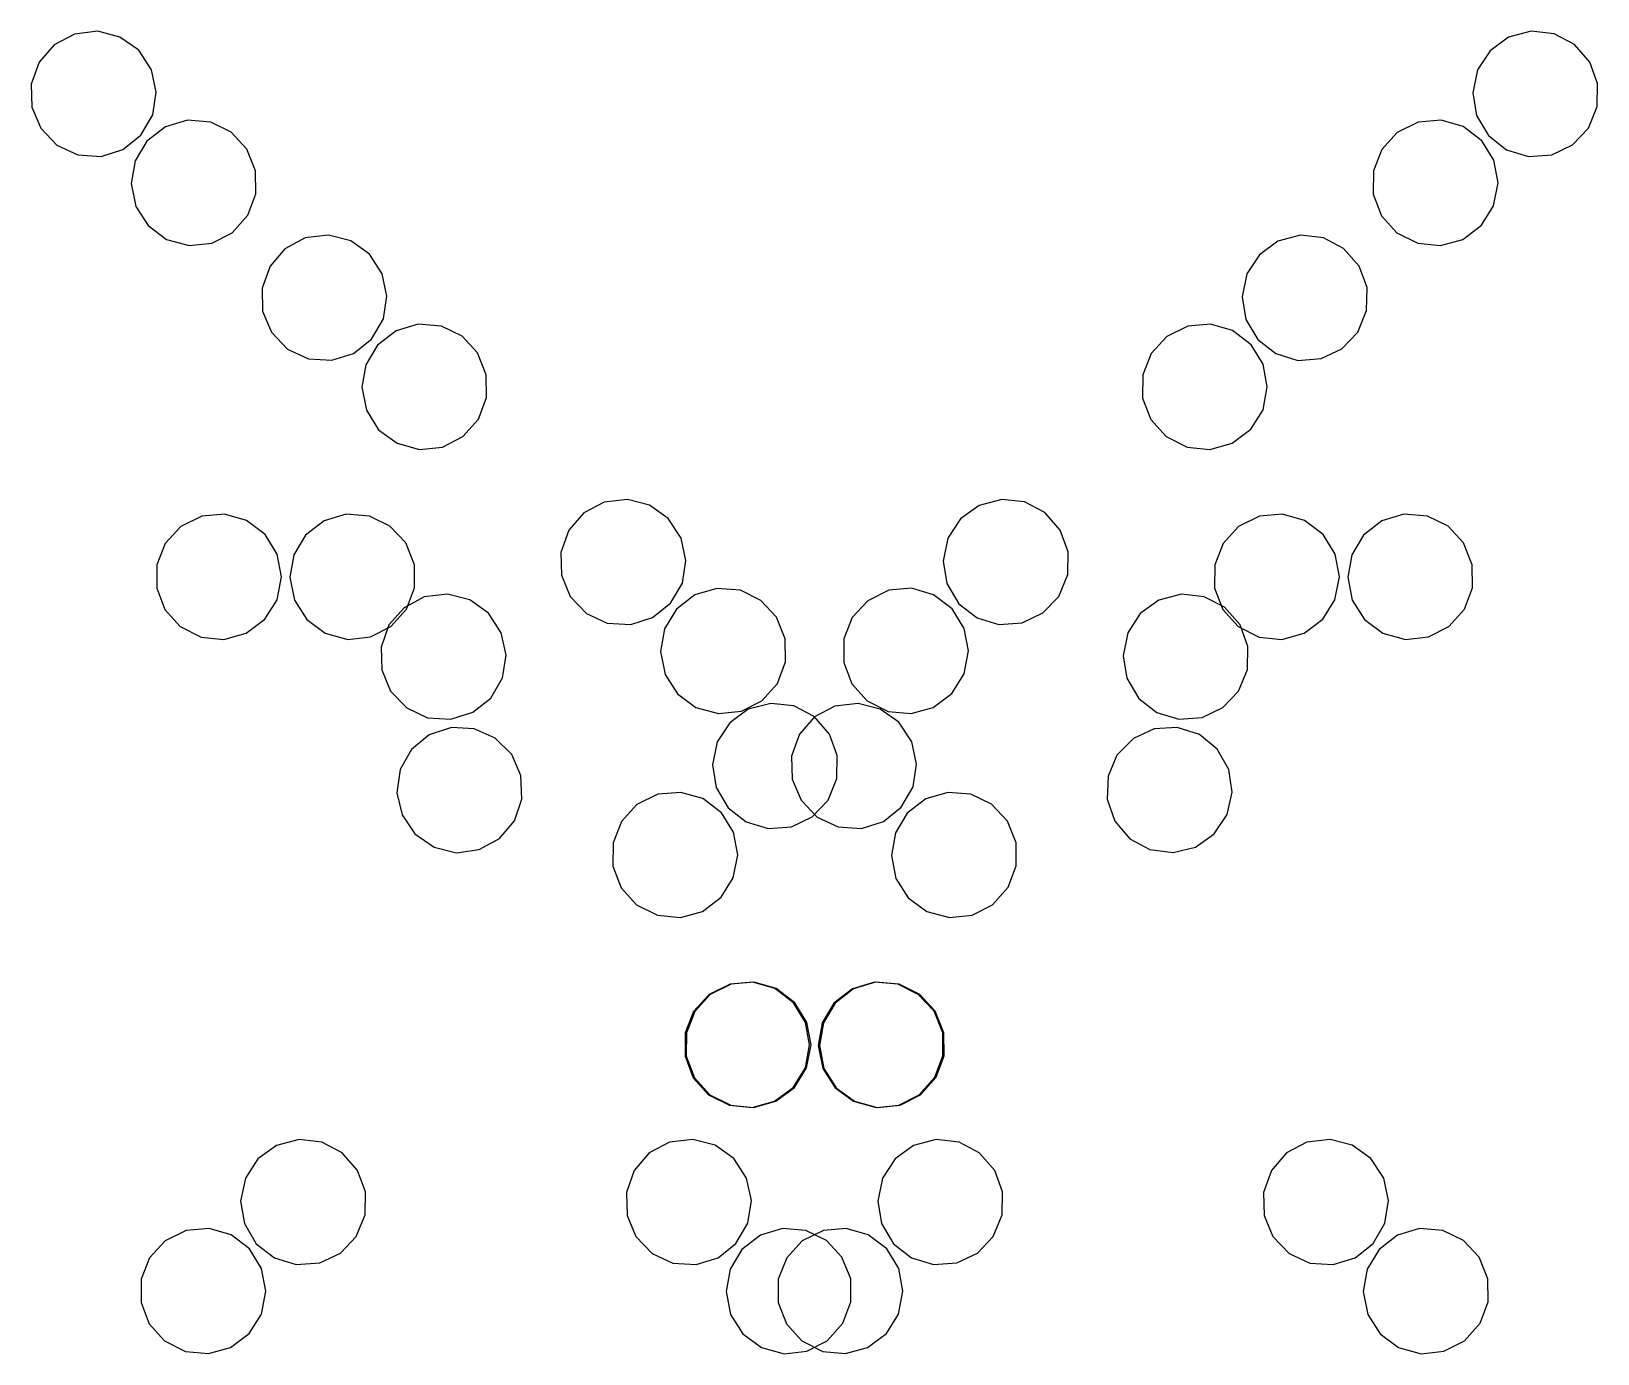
# Model space of a CAD drawing. Header units: metres. Extents: x -382 to 382, y -161 to 360.
# Drawn here: x -62.3 to 62.3, y -66.6 to 38.6 of the extents above; entities that cross this region are included whole.
import ezdxf

# ---------------------------------------------------------------- set-up
doc = ezdxf.new("R2010")
doc.units = ezdxf.units.M

msp = doc.modelspace()

# ---------------------------------------------------------------- linework, layer by layer
for p, q in [((-60.45, 37.5, -623.54), (-61.65, 36.13, -623.54)), ((-58.85, 38.36, -623.54), (-60.45, 37.5, -623.54)), ((-56.99, 38.58, -623.54), (-58.85, 38.36, -623.54)), ((-55.23, 38.12, -623.54), (-56.99, 38.58, -623.54)), ((-53.74, 37.07, -623.54), (-55.23, 38.12, -623.54)), ((55.19, 38.11, -623.54), (53.71, 37.03, -623.54)), ((56.99, 38.58, -623.54), (55.19, 38.11, -623.54)), ((58.8, 38.37, -623.54), (56.99, 38.58, -623.54)), ((60.42, 37.53, -623.54), (58.8, 38.37, -623.54)), ((61.65, 36.13, -623.54), (60.42, 37.53, -623.54)), ((-61.65, 36.13, -623.54), (-62.28, 34.37, -623.54)), ((-52.72, 35.51, -623.54), (-53.74, 37.07, -623.54)), ((53.71, 37.03, -623.54), (52.72, 35.51, -623.54)), ((62.27, 34.42, -623.54), (61.65, 36.13, -623.54)), ((-52.34, 33.73, -623.54), (-52.72, 35.51, -623.54)), ((52.72, 35.51, -623.54), (52.34, 33.68, -623.54)), ((-62.28, 34.37, -623.54), (-62.23, 32.55, -623.54)), ((-52.63, 31.93, -623.54), (-52.34, 33.73, -623.54)), ((52.34, 33.68, -623.54), (52.64, 31.88, -623.54)), ((62.24, 32.59, -623.54), (62.27, 34.42, -623.54)), ((-62.23, 32.55, -623.54), (-61.53, 30.87, -623.54)), ((61.53, 30.87, -623.54), (62.24, 32.59, -623.54)), ((-53.56, 30.31, -623.54), (-52.63, 31.93, -623.54)), ((-49.87, 31.5, -623.54), (-51.62, 30.98, -623.54)), ((-48.01, 31.34, -623.54), (-49.87, 31.5, -623.54)), ((-46.38, 30.55, -623.54), (-48.01, 31.34, -623.54)), ((48.01, 31.34, -623.54), (46.34, 30.52, -623.54)), ((49.83, 31.5, -623.54), (48.01, 31.34, -623.54)), ((51.58, 31, -623.54), (49.83, 31.5, -623.54)), ((52.64, 31.88, -623.54), (53.59, 30.28, -623.54)), ((-61.53, 30.87, -623.54), (-60.24, 29.52, -623.54)), ((-54.99, 29.18, -623.54), (-53.56, 30.31, -623.54)), ((-51.62, 30.98, -623.54), (-53.09, 29.84, -623.54)), ((-45.13, 29.21, -623.54), (-46.38, 30.55, -623.54)), ((46.34, 30.52, -623.54), (45.11, 29.18, -623.54)), ((53.06, 29.87, -623.54), (51.58, 31, -623.54)), ((53.59, 30.28, -623.54), (55.03, 29.16, -623.54)), ((60.28, 29.55, -623.54), (61.53, 30.87, -623.54)), ((-60.24, 29.52, -623.54), (-58.59, 28.75, -623.54)), ((-58.59, 28.75, -623.54), (-56.73, 28.63, -623.54)), ((-56.73, 28.63, -623.54), (-54.99, 29.18, -623.54)), ((-53.09, 29.84, -623.54), (-54.03, 28.28, -623.54)), ((-44.44, 27.48, -623.54), (-45.13, 29.21, -623.54)), ((45.11, 29.18, -623.54), (44.44, 27.48, -623.54)), ((54.02, 28.32, -623.54), (53.06, 29.87, -623.54)), ((55.03, 29.16, -623.54), (56.77, 28.62, -623.54)), ((56.77, 28.62, -623.54), (58.63, 28.76, -623.54)), ((58.63, 28.76, -623.54), (60.28, 29.55, -623.54)), ((-54.03, 28.28, -623.54), (-54.35, 26.48, -623.54)), ((-44.42, 25.66, -623.54), (-44.44, 27.48, -623.54)), ((44.44, 27.48, -623.54), (44.43, 25.62, -623.54)), ((54.35, 26.53, -623.54), (54.02, 28.32, -623.54)), ((-54.35, 26.48, -623.54), (-53.98, 24.65, -623.54)), ((54, 24.69, -623.54), (54.35, 26.53, -623.54)), ((-45.06, 23.95, -623.54), (-44.42, 25.66, -623.54)), ((44.43, 25.62, -623.54), (45.09, 23.91, -623.54)), ((-53.98, 24.65, -623.54), (-53, 23.12, -623.54)), ((-46.3, 22.56, -623.54), (-45.06, 23.95, -623.54)), ((45.09, 23.91, -623.54), (46.3, 22.56, -623.54)), ((53.04, 23.15, -623.54), (54, 24.69, -623.54)), ((-53, 23.12, -623.54), (-51.54, 22.03, -623.54)), ((-47.93, 21.73, -623.54), (-46.3, 22.56, -623.54)), ((46.3, 22.56, -623.54), (47.97, 21.72, -623.54)), ((51.54, 22.03, -623.54), (53.04, 23.15, -623.54)), ((-51.54, 22.03, -623.54), (-49.74, 21.54, -623.54)), ((-49.74, 21.54, -623.54), (-47.93, 21.73, -623.54)), ((-42.11, 21.28, -623.54), (-43.3, 19.91, -623.54)), ((-40.5, 22.14, -623.54), (-42.11, 21.28, -623.54)), ((-38.65, 22.36, -623.54), (-40.5, 22.14, -623.54)), ((-36.88, 21.9, -623.54), (-38.65, 22.36, -623.54)), ((-35.4, 20.85, -623.54), (-36.88, 21.9, -623.54)), ((36.84, 21.88, -623.54), (35.37, 20.81, -623.54)), ((38.65, 22.36, -623.54), (36.84, 21.88, -623.54)), ((40.46, 22.15, -623.54), (38.65, 22.36, -623.54)), ((42.07, 21.31, -623.54), (40.46, 22.15, -623.54)), ((43.3, 19.91, -623.54), (42.07, 21.31, -623.54)), ((47.97, 21.72, -623.54), (49.78, 21.55, -623.54)), ((49.78, 21.55, -623.54), (51.54, 22.03, -623.54)), ((-34.38, 19.29, -623.54), (-35.4, 20.85, -623.54)), ((35.37, 20.81, -623.54), (34.38, 19.29, -623.54)), ((-43.3, 19.91, -623.54), (-43.93, 18.15, -623.54)), ((-34, 17.5, -623.54), (-34.38, 19.29, -623.54)), ((34.38, 19.29, -623.54), (34, 17.46, -623.54)), ((43.93, 18.2, -623.54), (43.3, 19.91, -623.54)), ((-43.93, 18.15, -623.54), (-43.89, 16.33, -623.54)), ((-34.28, 15.7, -623.54), (-34, 17.5, -623.54)), ((34, 17.46, -623.54), (34.3, 15.66, -623.54)), ((43.89, 16.37, -623.54), (43.93, 18.2, -623.54)), ((-43.89, 16.33, -623.54), (-43.19, 14.65, -623.54)), ((43.19, 14.65, -623.54), (43.89, 16.37, -623.54)), ((-35.22, 14.09, -623.54), (-34.28, 15.7, -623.54)), ((-31.53, 15.28, -623.54), (-33.28, 14.76, -623.54)), ((-29.67, 15.12, -623.54), (-31.53, 15.28, -623.54)), ((-28.03, 14.33, -623.54), (-29.67, 15.12, -623.54)), ((29.67, 15.12, -623.54), (28, 14.3, -623.54)), ((31.48, 15.28, -623.54), (29.67, 15.12, -623.54)), ((33.24, 14.78, -623.54), (31.48, 15.28, -623.54)), ((34.3, 15.66, -623.54), (35.25, 14.06, -623.54)), ((-43.19, 14.65, -623.54), (-41.9, 13.3, -623.54)), ((-36.65, 12.96, -623.54), (-35.22, 14.09, -623.54)), ((-33.28, 14.76, -623.54), (-34.75, 13.62, -623.54)), ((-26.79, 12.99, -623.54), (-28.03, 14.33, -623.54)), ((28, 14.3, -623.54), (26.76, 12.95, -623.54)), ((34.72, 13.65, -623.54), (33.24, 14.78, -623.54)), ((35.25, 14.06, -623.54), (36.69, 12.94, -623.54)), ((41.93, 13.33, -623.54), (43.19, 14.65, -623.54)), ((-41.9, 13.3, -623.54), (-40.24, 12.53, -623.54)), ((-40.24, 12.53, -623.54), (-38.38, 12.41, -623.54)), ((-38.38, 12.41, -623.54), (-36.65, 12.96, -623.54)), ((-34.75, 13.62, -623.54), (-35.69, 12.06, -623.54)), ((-26.1, 11.26, -623.54), (-26.79, 12.99, -623.54)), ((26.76, 12.95, -623.54), (26.1, 11.26, -623.54)), ((35.67, 12.1, -623.54), (34.72, 13.65, -623.54)), ((36.69, 12.94, -623.54), (38.43, 12.4, -623.54)), ((38.43, 12.4, -623.54), (40.29, 12.54, -623.54)), ((40.29, 12.54, -623.54), (41.93, 13.33, -623.54)), ((-35.69, 12.06, -623.54), (-36, 10.26, -623.54)), ((-26.08, 9.44, -623.54), (-26.1, 11.26, -623.54)), ((26.1, 11.26, -623.54), (26.09, 9.39, -623.54)), ((36, 10.31, -623.54), (35.67, 12.1, -623.54)), ((-36, 10.26, -623.54), (-35.64, 8.43, -623.54)), ((35.66, 8.47, -623.54), (36, 10.31, -623.54)), ((-26.72, 7.73, -623.54), (-26.08, 9.44, -623.54)), ((26.09, 9.39, -623.54), (26.74, 7.69, -623.54)), ((-35.64, 8.43, -623.54), (-34.66, 6.89, -623.54)), ((-27.96, 6.34, -623.54), (-26.72, 7.73, -623.54)), ((26.74, 7.69, -623.54), (27.96, 6.34, -623.54)), ((34.69, 6.93, -623.54), (35.66, 8.47, -623.54)), ((-34.66, 6.89, -623.54), (-33.19, 5.81, -623.54)), ((-29.58, 5.51, -623.54), (-27.96, 6.34, -623.54)), ((27.96, 6.34, -623.54), (29.63, 5.5, -623.54)), ((33.2, 5.81, -623.54), (34.69, 6.93, -623.54)), ((-33.19, 5.81, -623.54), (-31.4, 5.32, -623.54)), ((-31.4, 5.32, -623.54), (-29.58, 5.51, -623.54)), ((29.63, 5.5, -623.54), (31.44, 5.32, -623.54)), ((31.44, 5.32, -623.54), (33.2, 5.81, -623.54)), ((-14.88, 1.34, -623.54), (-16.73, 1.12, -623.54)), ((-13.12, 0.89, -623.54), (-14.88, 1.34, -623.54)), ((14.88, 1.34, -623.54), (13.08, 0.87, -623.54)), ((16.69, 1.14, -623.54), (14.88, 1.34, -623.54)), ((-48.73, 0.01, -623.54), (-50.4, -0.82, -623.54)), ((-46.92, 0.17, -623.54), (-48.73, 0.01, -623.54)), ((-45.16, -0.33, -623.54), (-46.92, 0.17, -623.54)), ((-37.25, 0.16, -623.54), (-39, -0.35, -623.54)), ((-35.39, 0.01, -623.54), (-37.25, 0.16, -623.54)), ((-33.76, -0.79, -623.54), (-35.39, 0.01, -623.54)), ((-18.34, 0.27, -623.54), (-19.54, -1.11, -623.54)), ((-16.73, 1.12, -623.54), (-18.34, 0.27, -623.54)), ((-11.63, -0.17, -623.54), (-13.12, 0.89, -623.54)), ((13.08, 0.87, -623.54), (11.6, -0.2, -623.54)), ((18.31, 0.29, -623.54), (16.69, 1.14, -623.54)), ((19.54, -1.11, -623.54), (18.31, 0.29, -623.54)), ((35.39, 0.01, -623.54), (33.72, -0.82, -623.54)), ((37.21, 0.17, -623.54), (35.39, 0.01, -623.54)), ((38.96, -0.33, -623.54), (37.21, 0.17, -623.54)), ((46.87, 0.16, -623.54), (45.12, -0.35, -623.54)), ((48.73, 0.01, -623.54), (46.87, 0.16, -623.54)), ((50.37, -0.79, -623.54), (48.73, 0.01, -623.54)), ((-50.4, -0.82, -623.54), (-51.64, -2.16, -623.54)), ((-43.68, -1.46, -623.54), (-45.16, -0.33, -623.54)), ((-39, -0.35, -623.54), (-40.47, -1.5, -623.54)), ((-32.51, -2.12, -623.54), (-33.76, -0.79, -623.54)), ((-19.54, -1.11, -623.54), (-20.17, -2.87, -623.54)), ((-10.61, -1.73, -623.54), (-11.63, -0.17, -623.54)), ((11.6, -0.2, -623.54), (10.61, -1.73, -623.54)), ((20.16, -2.82, -623.54), (19.54, -1.11, -623.54)), ((33.72, -0.82, -623.54), (32.49, -2.16, -623.54)), ((40.44, -1.46, -623.54), (38.96, -0.33, -623.54)), ((45.12, -0.35, -623.54), (43.65, -1.5, -623.54)), ((51.61, -2.12, -623.54), (50.37, -0.79, -623.54)), ((-51.64, -2.16, -623.54), (-52.3, -3.85, -623.54)), ((-42.73, -3.02, -623.54), (-43.68, -1.46, -623.54)), ((-40.47, -1.5, -623.54), (-41.41, -3.06, -623.54)), ((-31.82, -3.85, -623.54), (-32.51, -2.12, -623.54)), ((-10.23, -3.51, -623.54), (-10.61, -1.73, -623.54)), ((10.61, -1.73, -623.54), (10.23, -3.56, -623.54)), ((32.49, -2.16, -623.54), (31.82, -3.85, -623.54)), ((41.4, -3.02, -623.54), (40.44, -1.46, -623.54)), ((43.65, -1.5, -623.54), (42.71, -3.06, -623.54)), ((52.3, -3.85, -623.54), (51.61, -2.12, -623.54)), ((-42.39, -4.81, -623.54), (-42.73, -3.02, -623.54)), ((-41.41, -3.06, -623.54), (-41.73, -4.85, -623.54)), ((-20.17, -2.87, -623.54), (-20.12, -4.69, -623.54)), ((-10.51, -5.31, -623.54), (-10.23, -3.51, -623.54)), ((10.23, -3.56, -623.54), (10.53, -5.35, -623.54)), ((20.13, -4.64, -623.54), (20.16, -2.82, -623.54)), ((41.73, -4.81, -623.54), (41.4, -3.02, -623.54)), ((42.71, -3.06, -623.54), (42.4, -4.85, -623.54)), ((-52.3, -3.85, -623.54), (-52.31, -5.72, -623.54)), ((-42.74, -6.64, -623.54), (-42.39, -4.81, -623.54)), ((-41.73, -4.85, -623.54), (-41.36, -6.68, -623.54)), ((-31.8, -5.68, -623.54), (-31.82, -3.85, -623.54)), ((-20.12, -4.69, -623.54), (-19.42, -6.37, -623.54)), ((19.42, -6.37, -623.54), (20.13, -4.64, -623.54)), ((31.82, -3.85, -623.54), (31.81, -5.72, -623.54)), ((41.38, -6.64, -623.54), (41.73, -4.81, -623.54)), ((42.4, -4.85, -623.54), (42.76, -6.68, -623.54)), ((52.32, -5.68, -623.54), (52.3, -3.85, -623.54)), ((-52.31, -5.72, -623.54), (-51.66, -7.42, -623.54)), ((-32.44, -7.38, -623.54), (-31.8, -5.68, -623.54)), ((-29.18, -6.19, -623.54), (-31.03, -6.41, -623.54)), ((-27.42, -6.64, -623.54), (-29.18, -6.19, -623.54)), ((-11.45, -6.92, -623.54), (-10.51, -5.31, -623.54)), ((-7.76, -5.74, -623.54), (-9.51, -6.26, -623.54)), ((-5.9, -5.89, -623.54), (-7.76, -5.74, -623.54)), ((-4.26, -6.69, -623.54), (-5.9, -5.89, -623.54)), ((5.9, -5.89, -623.54), (4.23, -6.72, -623.54)), ((7.71, -5.73, -623.54), (5.9, -5.89, -623.54)), ((9.47, -6.24, -623.54), (7.71, -5.73, -623.54)), ((10.53, -5.35, -623.54), (11.48, -6.96, -623.54)), ((29.18, -6.19, -623.54), (27.38, -6.66, -623.54)), ((30.99, -6.4, -623.54), (29.18, -6.19, -623.54)), ((31.81, -5.72, -623.54), (32.46, -7.42, -623.54)), ((51.68, -7.38, -623.54), (52.32, -5.68, -623.54)), ((-51.66, -7.42, -623.54), (-50.44, -8.78, -623.54)), ((-43.71, -8.19, -623.54), (-42.74, -6.64, -623.54)), ((-41.36, -6.68, -623.54), (-40.38, -8.22, -623.54)), ((-32.64, -7.27, -623.54), (-33.84, -8.64, -623.54)), ((-33.68, -8.77, -623.54), (-32.44, -7.38, -623.54)), ((-31.03, -6.41, -623.54), (-32.64, -7.27, -623.54)), ((-25.93, -7.7, -623.54), (-27.42, -6.64, -623.54)), ((-19.42, -6.37, -623.54), (-18.13, -7.72, -623.54)), ((-12.88, -8.06, -623.54), (-11.45, -6.92, -623.54)), ((-10.98, -7.4, -623.54), (-11.92, -8.96, -623.54)), ((-9.51, -6.26, -623.54), (-10.98, -7.4, -623.54)), ((-3.02, -8.02, -623.54), (-4.26, -6.69, -623.54)), ((4.23, -6.72, -623.54), (3, -8.06, -623.54)), ((10.95, -7.37, -623.54), (9.47, -6.24, -623.54)), ((11.9, -8.92, -623.54), (10.95, -7.37, -623.54)), ((11.48, -6.96, -623.54), (12.92, -8.08, -623.54)), ((18.16, -7.69, -623.54), (19.42, -6.37, -623.54)), ((27.38, -6.66, -623.54), (25.9, -7.73, -623.54)), ((32.61, -7.24, -623.54), (30.99, -6.4, -623.54)), ((32.46, -7.42, -623.54), (33.68, -8.78, -623.54)), ((33.84, -8.64, -623.54), (32.61, -7.24, -623.54)), ((40.41, -8.19, -623.54), (41.38, -6.64, -623.54)), ((42.76, -6.68, -623.54), (43.74, -8.22, -623.54)), ((50.44, -8.77, -623.54), (51.68, -7.38, -623.54)), ((-45.2, -9.3, -623.54), (-43.71, -8.19, -623.54)), ((-40.38, -8.22, -623.54), (-38.92, -9.3, -623.54)), ((-33.84, -8.64, -623.54), (-34.47, -10.4, -623.54)), ((-24.91, -9.26, -623.54), (-25.93, -7.7, -623.54)), ((-18.13, -7.72, -623.54), (-16.48, -8.49, -623.54)), ((-16.48, -8.49, -623.54), (-14.61, -8.61, -623.54)), ((-14.61, -8.61, -623.54), (-12.88, -8.06, -623.54)), ((-2.33, -9.76, -623.54), (-3.02, -8.02, -623.54)), ((3, -8.06, -623.54), (2.33, -9.76, -623.54)), ((12.92, -8.08, -623.54), (14.66, -8.61, -623.54)), ((14.66, -8.61, -623.54), (16.52, -8.48, -623.54)), ((16.52, -8.48, -623.54), (18.16, -7.69, -623.54)), ((25.9, -7.73, -623.54), (24.91, -9.26, -623.54)), ((34.46, -10.35, -623.54), (33.84, -8.64, -623.54)), ((38.92, -9.3, -623.54), (40.41, -8.19, -623.54)), ((43.74, -8.22, -623.54), (45.2, -9.3, -623.54)), ((-50.44, -8.78, -623.54), (-48.77, -9.62, -623.54)), ((-48.77, -9.62, -623.54), (-46.96, -9.79, -623.54)), ((-46.96, -9.79, -623.54), (-45.2, -9.3, -623.54)), ((-38.92, -9.3, -623.54), (-37.12, -9.79, -623.54)), ((-37.12, -9.79, -623.54), (-35.31, -9.6, -623.54)), ((-35.31, -9.6, -623.54), (-33.68, -8.77, -623.54)), ((-24.53, -11.04, -623.54), (-24.91, -9.26, -623.54)), ((-11.92, -8.96, -623.54), (-12.24, -10.76, -623.54)), ((-2.31, -11.58, -623.54), (-2.33, -9.76, -623.54)), ((2.33, -9.76, -623.54), (2.32, -11.62, -623.54)), ((12.24, -10.71, -623.54), (11.9, -8.92, -623.54)), ((24.91, -9.26, -623.54), (24.53, -11.09, -623.54)), ((33.68, -8.78, -623.54), (35.35, -9.62, -623.54)), ((35.35, -9.62, -623.54), (37.16, -9.79, -623.54)), ((37.16, -9.79, -623.54), (38.92, -9.3, -623.54)), ((45.2, -9.3, -623.54), (47, -9.79, -623.54)), ((47, -9.79, -623.54), (48.82, -9.6, -623.54)), ((48.82, -9.6, -623.54), (50.44, -8.77, -623.54)), ((-34.47, -10.4, -623.54), (-34.42, -12.22, -623.54)), ((-24.81, -12.84, -623.54), (-24.53, -11.04, -623.54)), ((-12.24, -10.76, -623.54), (-11.87, -12.59, -623.54)), ((11.89, -12.54, -623.54), (12.24, -10.71, -623.54)), ((24.53, -11.09, -623.54), (24.83, -12.89, -623.54)), ((34.43, -12.18, -623.54), (34.46, -10.35, -623.54)), ((-34.42, -12.22, -623.54), (-33.72, -13.9, -623.54)), ((-2.95, -13.29, -623.54), (-2.31, -11.58, -623.54)), ((2.32, -11.62, -623.54), (2.97, -13.32, -623.54)), ((33.72, -13.9, -623.54), (34.43, -12.18, -623.54)), ((-25.75, -14.46, -623.54), (-24.81, -12.84, -623.54)), ((-11.87, -12.59, -623.54), (-10.89, -14.12, -623.54)), ((-4.19, -14.68, -623.54), (-2.95, -13.29, -623.54)), ((2.97, -13.32, -623.54), (4.19, -14.68, -623.54)), ((10.92, -14.09, -623.54), (11.89, -12.54, -623.54)), ((24.83, -12.89, -623.54), (25.78, -14.49, -623.54)), ((-33.72, -13.9, -623.54), (-32.43, -15.25, -623.54)), ((-27.18, -15.59, -623.54), (-25.75, -14.46, -623.54)), ((-10.89, -14.12, -623.54), (-9.43, -15.21, -623.54)), ((-5.81, -15.51, -623.54), (-4.19, -14.68, -623.54)), ((-3.47, -14.88, -623.54), (-5.27, -15.35, -623.54)), ((-1.65, -15.09, -623.54), (-3.47, -14.88, -623.54)), ((3.46, -14.88, -623.54), (1.61, -15.1, -623.54)), ((5.23, -15.33, -623.54), (3.46, -14.88, -623.54)), ((4.19, -14.68, -623.54), (5.86, -15.52, -623.54)), ((9.43, -15.21, -623.54), (10.92, -14.09, -623.54)), ((25.78, -14.49, -623.54), (27.22, -15.61, -623.54)), ((32.46, -15.22, -623.54), (33.72, -13.9, -623.54)), ((-32.43, -15.25, -623.54), (-30.78, -16.02, -623.54)), ((-30.78, -16.02, -623.54), (-28.91, -16.14, -623.54)), ((-28.91, -16.14, -623.54), (-27.18, -15.59, -623.54)), ((-9.43, -15.21, -623.54), (-7.63, -15.7, -623.54)), ((-7.63, -15.7, -623.54), (-5.81, -15.51, -623.54)), ((-5.27, -15.35, -623.54), (-6.74, -16.42, -623.54)), ((-0.04, -15.93, -623.54), (-1.65, -15.09, -623.54)), ((0, -15.96, -623.54), (-1.19, -17.33, -623.54)), ((1.19, -17.33, -623.54), (-0.04, -15.93, -623.54)), ((1.61, -15.1, -623.54), (0, -15.96, -623.54)), ((6.71, -16.39, -623.54), (5.23, -15.33, -623.54)), ((5.86, -15.52, -623.54), (7.67, -15.69, -623.54)), ((7.67, -15.69, -623.54), (9.43, -15.21, -623.54)), ((27.22, -15.61, -623.54), (28.96, -16.14, -623.54)), ((28.96, -16.14, -623.54), (30.82, -16.01, -623.54)), ((30.82, -16.01, -623.54), (32.46, -15.22, -623.54)), ((-30.65, -17.39, -623.54), (-32.05, -18.55, -623.54)), ((-28.88, -16.81, -623.54), (-30.65, -17.39, -623.54)), ((-27.06, -16.9, -623.54), (-28.88, -16.81, -623.54)), ((-25.39, -17.64, -623.54), (-27.06, -16.9, -623.54)), ((-6.74, -16.42, -623.54), (-7.74, -17.95, -623.54)), ((-1.19, -17.33, -623.54), (-1.82, -19.09, -623.54)), ((1.81, -19.04, -623.54), (1.19, -17.33, -623.54)), ((7.74, -17.95, -623.54), (6.71, -16.39, -623.54)), ((27.01, -16.91, -623.54), (25.35, -17.67, -623.54)), ((28.83, -16.8, -623.54), (27.01, -16.91, -623.54)), ((30.61, -17.37, -623.54), (28.83, -16.8, -623.54)), ((32.02, -18.52, -623.54), (30.61, -17.37, -623.54)), ((-32.05, -18.55, -623.54), (-32.95, -20.14, -623.54)), ((-24.08, -18.96, -623.54), (-25.39, -17.64, -623.54)), ((-7.74, -17.95, -623.54), (-8.12, -19.78, -623.54)), ((8.12, -19.73, -623.54), (7.74, -17.95, -623.54)), ((25.35, -17.67, -623.54), (24.05, -19, -623.54)), ((32.95, -20.14, -623.54), (32.02, -18.52, -623.54)), ((-23.35, -20.63, -623.54), (-24.08, -18.96, -623.54)), ((-8.12, -19.78, -623.54), (-7.82, -21.58, -623.54)), ((-1.82, -19.09, -623.54), (-1.77, -20.91, -623.54)), ((1.78, -20.87, -623.54), (1.81, -19.04, -623.54)), ((7.83, -21.53, -623.54), (8.12, -19.73, -623.54)), ((24.05, -19, -623.54), (23.34, -20.68, -623.54)), ((-32.95, -20.14, -623.54), (-33.22, -21.99, -623.54)), ((-23.27, -22.5, -623.54), (-23.35, -20.63, -623.54)), ((-1.77, -20.91, -623.54), (-1.07, -22.59, -623.54)), ((1.07, -22.59, -623.54), (1.78, -20.87, -623.54)), ((23.34, -20.68, -623.54), (23.28, -22.5, -623.54)), ((33.22, -21.94, -623.54), (32.95, -20.14, -623.54)), ((-33.22, -21.99, -623.54), (-32.8, -23.76, -623.54)), ((-12.45, -22.11, -623.54), (-14.12, -22.94, -623.54)), ((-10.63, -21.96, -623.54), (-12.45, -22.11, -623.54)), ((-8.88, -22.46, -623.54), (-10.63, -21.96, -623.54)), ((-7.82, -21.58, -623.54), (-6.86, -23.18, -623.54)), ((6.89, -23.15, -623.54), (7.83, -21.53, -623.54)), ((10.59, -21.96, -623.54), (8.84, -22.48, -623.54)), ((12.44, -22.11, -623.54), (10.59, -21.96, -623.54)), ((14.08, -22.91, -623.54), (12.44, -22.11, -623.54)), ((32.82, -23.72, -623.54), (33.22, -21.94, -623.54)), ((-23.87, -24.22, -623.54), (-23.27, -22.5, -623.54)), ((-14.12, -22.94, -623.54), (-15.35, -24.28, -623.54)), ((-7.39, -23.59, -623.54), (-8.88, -22.46, -623.54)), ((-6.44, -25.14, -623.54), (-7.39, -23.59, -623.54)), ((-6.86, -23.18, -623.54), (-5.43, -24.3, -623.54)), ((-1.07, -22.59, -623.54), (0.22, -23.94, -623.54)), ((-0.18, -23.91, -623.54), (1.07, -22.59, -623.54)), ((5.47, -24.28, -623.54), (6.89, -23.15, -623.54)), ((7.36, -23.62, -623.54), (6.43, -25.18, -623.54)), ((8.84, -22.48, -623.54), (7.36, -23.62, -623.54)), ((15.33, -24.25, -623.54), (14.08, -22.91, -623.54)), ((23.28, -22.5, -623.54), (23.89, -24.26, -623.54)), ((-32.8, -23.76, -623.54), (-31.78, -25.27, -623.54)), ((-25.04, -25.62, -623.54), (-23.87, -24.22, -623.54)), ((-15.35, -24.28, -623.54), (-16.02, -25.98, -623.54)), ((-5.43, -24.3, -623.54), (-3.69, -24.83, -623.54)), ((-3.69, -24.83, -623.54), (-1.83, -24.7, -623.54)), ((-1.83, -24.7, -623.54), (-0.18, -23.91, -623.54)), ((0.22, -23.94, -623.54), (1.87, -24.71, -623.54)), ((1.87, -24.71, -623.54), (3.73, -24.83, -623.54)), ((3.73, -24.83, -623.54), (5.47, -24.28, -623.54)), ((16.02, -25.98, -623.54), (15.33, -24.25, -623.54)), ((23.89, -24.26, -623.54), (25.07, -25.65, -623.54)), ((31.78, -25.27, -623.54), (32.82, -23.72, -623.54)), ((-31.78, -25.27, -623.54), (-30.25, -26.33, -623.54)), ((-26.67, -26.52, -623.54), (-25.04, -25.62, -623.54)), ((-16.02, -25.98, -623.54), (-16.03, -27.84, -623.54)), ((-6.11, -26.93, -623.54), (-6.44, -25.14, -623.54)), ((6.43, -25.18, -623.54), (6.11, -26.98, -623.54)), ((16.03, -27.8, -623.54), (16.02, -25.98, -623.54)), ((25.07, -25.65, -623.54), (26.67, -26.52, -623.54)), ((30.29, -26.31, -623.54), (31.78, -25.27, -623.54)), ((-30.25, -26.33, -623.54), (-28.48, -26.76, -623.54)), ((-28.48, -26.76, -623.54), (-26.67, -26.52, -623.54)), ((-6.46, -28.77, -623.54), (-6.11, -26.93, -623.54)), ((6.11, -26.98, -623.54), (6.47, -28.81, -623.54)), ((26.67, -26.52, -623.54), (28.52, -26.75, -623.54)), ((28.52, -26.75, -623.54), (30.29, -26.31, -623.54)), ((-16.03, -27.84, -623.54), (-15.37, -29.55, -623.54)), ((15.4, -29.51, -623.54), (16.03, -27.8, -623.54)), ((-15.37, -29.55, -623.54), (-14.15, -30.9, -623.54)), ((-7.42, -30.31, -623.54), (-6.46, -28.77, -623.54)), ((6.47, -28.81, -623.54), (7.45, -30.34, -623.54)), ((14.15, -30.9, -623.54), (15.4, -29.51, -623.54)), ((-14.15, -30.9, -623.54), (-12.49, -31.74, -623.54)), ((-8.92, -31.43, -623.54), (-7.42, -30.31, -623.54)), ((7.45, -30.34, -623.54), (8.92, -31.43, -623.54)), ((12.53, -31.73, -623.54), (14.15, -30.9, -623.54)), ((-12.49, -31.74, -623.54), (-10.67, -31.91, -623.54)), ((-10.67, -31.91, -623.54), (-8.92, -31.43, -623.54)), ((8.92, -31.43, -623.54), (10.72, -31.92, -623.54)), ((10.72, -31.92, -623.54), (12.53, -31.73, -623.54)), ((-6.72, -37.23, -623.54), (-8.39, -38.05, -623.54)), ((-6.62, -37.23, -623.54), (-8.29, -38.05, -623.54)), ((-4.91, -37.07, -623.54), (-6.72, -37.23, -623.54)), ((-4.8, -37.07, -623.54), (-6.62, -37.23, -623.54)), ((-3.15, -37.57, -623.54), (-4.91, -37.07, -623.54)), ((-3.05, -37.57, -623.54), (-4.8, -37.07, -623.54)), ((4.76, -37.07, -623.54), (3.01, -37.59, -623.54)), ((4.86, -37.07, -623.54), (3.11, -37.59, -623.54)), ((6.62, -37.23, -623.54), (4.76, -37.07, -623.54)), ((6.72, -37.23, -623.54), (4.86, -37.07, -623.54)), ((8.25, -38.03, -623.54), (6.62, -37.23, -623.54)), ((8.36, -38.03, -623.54), (6.72, -37.23, -623.54)), ((-8.39, -38.05, -623.54), (-9.63, -39.4, -623.54)), ((-8.29, -38.05, -623.54), (-9.52, -39.4, -623.54)), ((-1.67, -38.7, -623.54), (-3.15, -37.57, -623.54)), ((-1.57, -38.7, -623.54), (-3.05, -37.57, -623.54)), ((3.01, -37.59, -623.54), (1.54, -38.73, -623.54)), ((3.11, -37.59, -623.54), (1.64, -38.73, -623.54)), ((9.5, -39.36, -623.54), (8.25, -38.03, -623.54)), ((9.6, -39.36, -623.54), (8.36, -38.03, -623.54)), ((-9.63, -39.4, -623.54), (-10.29, -41.09, -623.54)), ((-9.52, -39.4, -623.54), (-10.19, -41.09, -623.54)), ((-0.72, -40.26, -623.54), (-1.67, -38.7, -623.54)), ((-0.61, -40.26, -623.54), (-1.57, -38.7, -623.54)), ((1.54, -38.73, -623.54), (0.6, -40.3, -623.54)), ((1.64, -38.73, -623.54), (0.7, -40.3, -623.54)), ((10.19, -41.09, -623.54), (9.5, -39.36, -623.54)), ((10.29, -41.09, -623.54), (9.6, -39.36, -623.54)), ((-10.29, -41.09, -623.54), (-10.3, -42.96, -623.54)), ((-10.19, -41.09, -623.54), (-10.2, -42.96, -623.54)), ((-0.39, -42.05, -623.54), (-0.72, -40.26, -623.54)), ((-0.28, -42.05, -623.54), (-0.61, -40.26, -623.54)), ((0.6, -40.3, -623.54), (0.28, -42.09, -623.54)), ((0.7, -40.3, -623.54), (0.39, -42.09, -623.54)), ((10.21, -42.91, -623.54), (10.19, -41.09, -623.54)), ((10.31, -42.91, -623.54), (10.29, -41.09, -623.54)), ((-0.73, -43.88, -623.54), (-0.39, -42.05, -623.54)), ((-0.63, -43.88, -623.54), (-0.28, -42.05, -623.54)), ((0.28, -42.09, -623.54), (0.65, -43.92, -623.54)), ((0.39, -42.09, -623.54), (0.75, -43.92, -623.54)), ((-10.3, -42.96, -623.54), (-9.65, -44.66, -623.54)), ((-10.2, -42.96, -623.54), (-9.54, -44.66, -623.54)), ((9.57, -44.62, -623.54), (10.21, -42.91, -623.54)), ((9.67, -44.62, -623.54), (10.31, -42.91, -623.54)), ((-9.65, -44.66, -623.54), (-8.43, -46.01, -623.54)), ((-9.54, -44.66, -623.54), (-8.33, -46.01, -623.54)), ((-1.7, -45.43, -623.54), (-0.73, -43.88, -623.54)), ((-1.6, -45.43, -623.54), (-0.63, -43.88, -623.54)), ((0.65, -43.92, -623.54), (1.63, -45.46, -623.54)), ((0.75, -43.92, -623.54), (1.73, -45.46, -623.54)), ((8.33, -46.01, -623.54), (9.57, -44.62, -623.54)), ((8.43, -46.01, -623.54), (9.67, -44.62, -623.54)), ((-8.43, -46.01, -623.54), (-6.76, -46.85, -623.54)), ((-8.33, -46.01, -623.54), (-6.66, -46.85, -623.54)), ((-3.19, -46.54, -623.54), (-1.7, -45.43, -623.54)), ((-3.09, -46.54, -623.54), (-1.6, -45.43, -623.54)), ((1.63, -45.46, -623.54), (3.09, -46.54, -623.54)), ((1.73, -45.46, -623.54), (3.19, -46.54, -623.54)), ((6.7, -46.84, -623.54), (8.33, -46.01, -623.54)), ((6.81, -46.84, -623.54), (8.43, -46.01, -623.54)), ((-6.76, -46.85, -623.54), (-4.95, -47.03, -623.54)), ((-6.66, -46.85, -623.54), (-4.85, -47.03, -623.54)), ((-4.95, -47.03, -623.54), (-3.19, -46.54, -623.54)), ((-4.85, -47.03, -623.54), (-3.09, -46.54, -623.54)), ((3.09, -46.54, -623.54), (4.89, -47.03, -623.54)), ((3.19, -46.54, -623.54), (4.99, -47.03, -623.54)), ((4.89, -47.03, -623.54), (6.7, -46.84, -623.54)), ((4.99, -47.03, -623.54), (6.81, -46.84, -623.54)), ((-40.99, -49.58, -623.54), (-42.79, -50.05, -623.54)), ((-39.18, -49.78, -623.54), (-40.99, -49.58, -623.54)), ((-37.56, -50.63, -623.54), (-39.18, -49.78, -623.54)), ((-11.53, -49.8, -623.54), (-13.14, -50.65, -623.54)), ((-9.68, -49.58, -623.54), (-11.53, -49.8, -623.54)), ((-7.91, -50.03, -623.54), (-9.68, -49.58, -623.54)), ((9.67, -49.58, -623.54), (7.87, -50.05, -623.54)), ((11.49, -49.78, -623.54), (9.67, -49.58, -623.54)), ((13.1, -50.63, -623.54), (11.49, -49.78, -623.54)), ((39.14, -49.8, -623.54), (37.53, -50.65, -623.54)), ((40.99, -49.58, -623.54), (39.14, -49.8, -623.54)), ((42.75, -50.03, -623.54), (40.99, -49.58, -623.54)), ((-42.79, -50.05, -623.54), (-44.27, -51.12, -623.54)), ((-36.33, -52.03, -623.54), (-37.56, -50.63, -623.54)), ((-13.14, -50.65, -623.54), (-14.33, -52.03, -623.54)), ((-6.43, -51.09, -623.54), (-7.91, -50.03, -623.54)), ((7.87, -50.05, -623.54), (6.4, -51.12, -623.54)), ((14.33, -52.03, -623.54), (13.1, -50.63, -623.54)), ((37.53, -50.65, -623.54), (36.33, -52.03, -623.54)), ((44.24, -51.09, -623.54), (42.75, -50.03, -623.54)), ((-44.27, -51.12, -623.54), (-45.26, -52.65, -623.54)), ((-35.71, -53.74, -623.54), (-36.33, -52.03, -623.54)), ((-14.33, -52.03, -623.54), (-14.96, -53.79, -623.54)), ((-5.4, -52.65, -623.54), (-6.43, -51.09, -623.54)), ((6.4, -51.12, -623.54), (5.4, -52.65, -623.54)), ((14.95, -53.74, -623.54), (14.33, -52.03, -623.54)), ((36.33, -52.03, -623.54), (35.7, -53.79, -623.54)), ((45.26, -52.65, -623.54), (44.24, -51.09, -623.54)), ((-45.26, -52.65, -623.54), (-45.64, -54.48, -623.54)), ((-5.02, -54.43, -623.54), (-5.4, -52.65, -623.54)), ((5.4, -52.65, -623.54), (5.02, -54.48, -623.54)), ((45.64, -54.43, -623.54), (45.26, -52.65, -623.54)), ((-45.64, -54.48, -623.54), (-45.34, -56.27, -623.54)), ((-35.74, -55.56, -623.54), (-35.71, -53.74, -623.54)), ((-14.96, -53.79, -623.54), (-14.91, -55.61, -623.54)), ((-5.31, -56.23, -623.54), (-5.02, -54.43, -623.54)), ((5.02, -54.48, -623.54), (5.32, -56.27, -623.54)), ((14.92, -55.56, -623.54), (14.95, -53.74, -623.54)), ((35.7, -53.79, -623.54), (35.75, -55.61, -623.54)), ((45.36, -56.23, -623.54), (45.64, -54.43, -623.54)), ((-36.45, -57.29, -623.54), (-35.74, -55.56, -623.54)), ((-14.91, -55.61, -623.54), (-14.21, -57.29, -623.54)), ((14.21, -57.29, -623.54), (14.92, -55.56, -623.54)), ((35.75, -55.61, -623.54), (36.45, -57.29, -623.54)), ((-49.97, -56.81, -623.54), (-51.64, -57.64, -623.54)), ((-48.15, -56.65, -623.54), (-49.97, -56.81, -623.54)), ((-46.4, -57.16, -623.54), (-48.15, -56.65, -623.54)), ((-44.92, -58.28, -623.54), (-46.4, -57.16, -623.54)), ((-45.34, -56.27, -623.54), (-44.39, -57.88, -623.54)), ((-37.7, -58.61, -623.54), (-36.45, -57.29, -623.54)), ((-14.21, -57.29, -623.54), (-12.92, -58.64, -623.54)), ((-6.25, -57.84, -623.54), (-5.31, -56.23, -623.54)), ((-4.3, -57.18, -623.54), (-5.78, -58.32, -623.54)), ((-2.56, -56.66, -623.54), (-4.3, -57.18, -623.54)), ((-0.7, -56.81, -623.54), (-2.56, -56.66, -623.54)), ((0.7, -56.81, -623.54), (-0.98, -57.64, -623.54)), ((0.94, -57.61, -623.54), (-0.7, -56.81, -623.54)), ((2.51, -56.65, -623.54), (0.7, -56.81, -623.54)), ((4.26, -57.16, -623.54), (2.51, -56.65, -623.54)), ((5.75, -58.28, -623.54), (4.26, -57.16, -623.54)), ((5.32, -56.27, -623.54), (6.28, -57.88, -623.54)), ((12.96, -58.61, -623.54), (14.21, -57.29, -623.54)), ((36.45, -57.29, -623.54), (37.74, -58.64, -623.54)), ((44.42, -57.84, -623.54), (45.36, -56.23, -623.54)), ((46.36, -57.18, -623.54), (44.89, -58.32, -623.54)), ((48.11, -56.66, -623.54), (46.36, -57.18, -623.54)), ((49.97, -56.81, -623.54), (48.11, -56.66, -623.54)), ((51.61, -57.61, -623.54), (49.97, -56.81, -623.54)), ((-51.64, -57.64, -623.54), (-52.87, -58.98, -623.54)), ((-43.97, -59.84, -623.54), (-44.92, -58.28, -623.54)), ((-44.39, -57.88, -623.54), (-42.95, -59, -623.54)), ((-7.67, -58.98, -623.54), (-6.25, -57.84, -623.54)), ((-5.78, -58.32, -623.54), (-6.72, -59.88, -623.54)), ((-0.98, -57.64, -623.54), (-2.21, -58.98, -623.54)), ((2.18, -58.94, -623.54), (0.94, -57.61, -623.54)), ((6.7, -59.84, -623.54), (5.75, -58.28, -623.54)), ((6.28, -57.88, -623.54), (7.71, -59, -623.54)), ((42.99, -58.98, -623.54), (44.42, -57.84, -623.54)), ((44.89, -58.32, -623.54), (43.95, -59.88, -623.54)), ((52.85, -58.94, -623.54), (51.61, -57.61, -623.54)), ((-52.87, -58.98, -623.54), (-53.54, -60.68, -623.54)), ((-42.95, -59, -623.54), (-41.21, -59.53, -623.54)), ((-41.21, -59.53, -623.54), (-39.35, -59.39, -623.54)), ((-39.35, -59.39, -623.54), (-37.7, -58.61, -623.54)), ((-12.92, -58.64, -623.54), (-11.27, -59.41, -623.54)), ((-11.27, -59.41, -623.54), (-9.41, -59.53, -623.54)), ((-9.41, -59.53, -623.54), (-7.67, -58.98, -623.54)), ((-2.21, -58.98, -623.54), (-2.88, -60.68, -623.54)), ((2.88, -60.67, -623.54), (2.18, -58.94, -623.54)), ((7.71, -59, -623.54), (9.45, -59.53, -623.54)), ((9.45, -59.53, -623.54), (11.31, -59.39, -623.54)), ((11.31, -59.39, -623.54), (12.96, -58.61, -623.54)), ((37.74, -58.64, -623.54), (39.39, -59.41, -623.54)), ((39.39, -59.41, -623.54), (41.25, -59.53, -623.54)), ((41.25, -59.53, -623.54), (42.99, -58.98, -623.54)), ((53.54, -60.67, -623.54), (52.85, -58.94, -623.54)), ((-53.54, -60.68, -623.54), (-53.55, -62.54, -623.54)), ((-43.63, -61.63, -623.54), (-43.97, -59.84, -623.54)), ((-6.72, -59.88, -623.54), (-7.03, -61.68, -623.54)), ((-2.88, -60.68, -623.54), (-2.88, -62.54, -623.54)), ((2.89, -62.5, -623.54), (2.88, -60.67, -623.54)), ((7.03, -61.63, -623.54), (6.7, -59.84, -623.54)), ((43.95, -59.88, -623.54), (43.63, -61.68, -623.54)), ((53.56, -62.5, -623.54), (53.54, -60.67, -623.54)), ((-43.98, -63.46, -623.54), (-43.63, -61.63, -623.54)), ((-7.03, -61.68, -623.54), (-6.67, -63.5, -623.54)), ((6.68, -63.46, -623.54), (7.03, -61.63, -623.54)), ((43.63, -61.68, -623.54), (44, -63.5, -623.54)), ((-53.55, -62.54, -623.54), (-52.9, -64.24, -623.54)), ((-44.95, -65.01, -623.54), (-43.98, -63.46, -623.54)), ((-6.67, -63.5, -623.54), (-5.69, -65.04, -623.54)), ((-2.88, -62.54, -623.54), (-2.23, -64.24, -623.54)), ((2.26, -64.2, -623.54), (2.89, -62.5, -623.54)), ((5.72, -65.01, -623.54), (6.68, -63.46, -623.54)), ((44, -63.5, -623.54), (44.98, -65.04, -623.54)), ((52.92, -64.2, -623.54), (53.56, -62.5, -623.54)), ((-52.9, -64.24, -623.54), (-51.68, -65.6, -623.54)), ((-2.23, -64.24, -623.54), (-1.01, -65.6, -623.54)), ((1.01, -65.6, -623.54), (2.26, -64.2, -623.54)), ((51.68, -65.6, -623.54), (52.92, -64.2, -623.54)), ((-51.68, -65.6, -623.54), (-50.01, -66.44, -623.54)), ((-46.44, -66.12, -623.54), (-44.95, -65.01, -623.54)), ((-5.69, -65.04, -623.54), (-4.22, -66.12, -623.54)), ((-1.01, -65.6, -623.54), (0.65, -66.44, -623.54)), ((-0.61, -66.42, -623.54), (1.01, -65.6, -623.54)), ((4.22, -66.12, -623.54), (5.72, -65.01, -623.54)), ((44.98, -65.04, -623.54), (46.44, -66.12, -623.54)), ((50.05, -66.42, -623.54), (51.68, -65.6, -623.54)), ((-50.01, -66.44, -623.54), (-48.2, -66.61, -623.54)), ((-48.2, -66.61, -623.54), (-46.44, -66.12, -623.54)), ((-4.22, -66.12, -623.54), (-2.42, -66.62, -623.54)), ((-2.42, -66.62, -623.54), (-0.61, -66.42, -623.54)), ((0.65, -66.44, -623.54), (2.47, -66.61, -623.54)), ((2.47, -66.61, -623.54), (4.22, -66.12, -623.54)), ((46.44, -66.12, -623.54), (48.24, -66.62, -623.54)), ((48.24, -66.62, -623.54), (50.05, -66.42, -623.54))]:
    msp.add_line(p, q)

doc.saveas('drawing.dxf')
